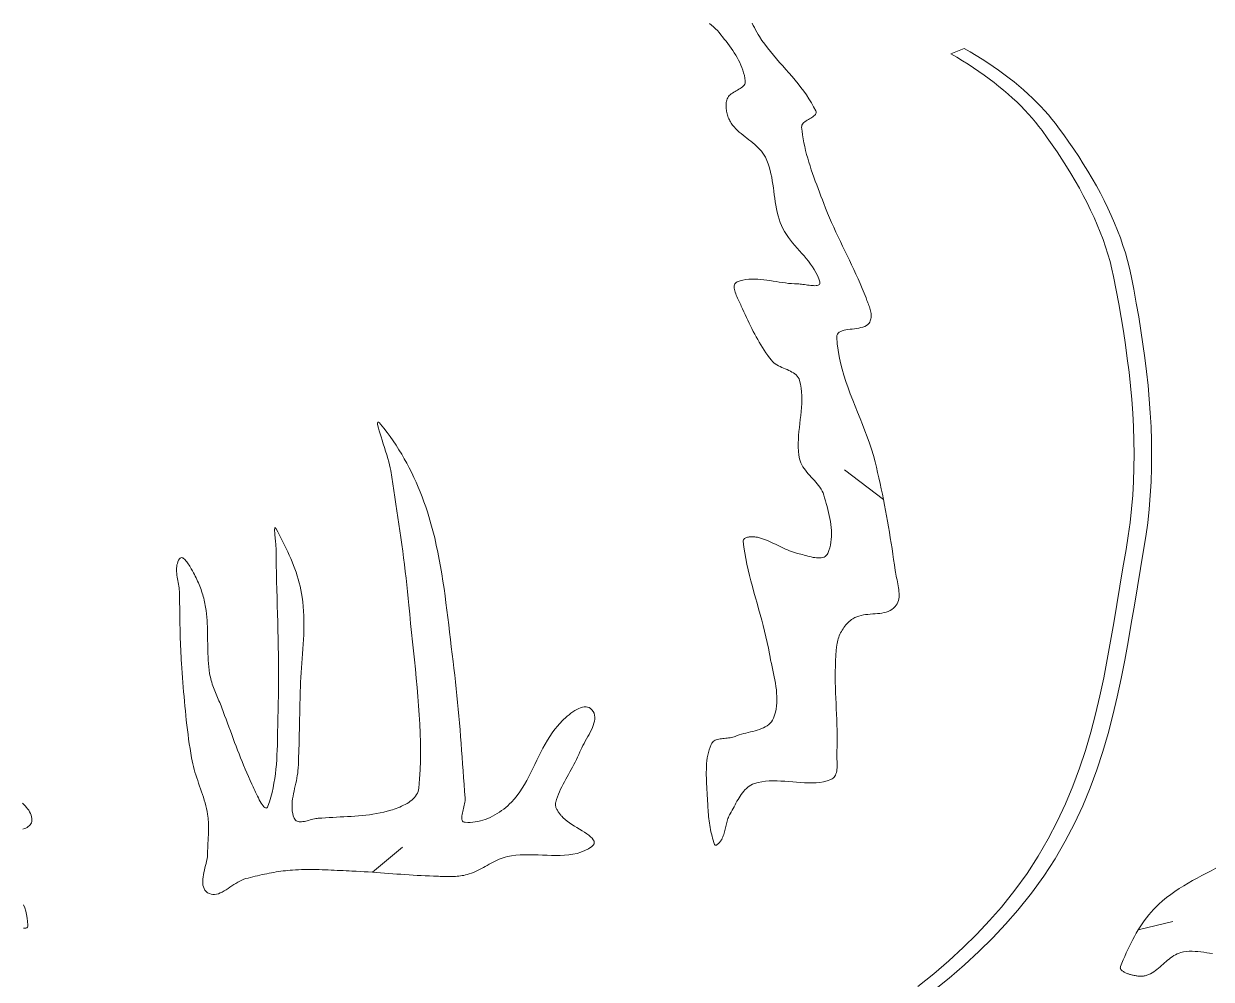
# Model space of a CAD drawing. Header units: inches. Extents: x -12 to 23, y -13.2 to 21.7.
# Drawn here: x 12.505 to 17.494, y -11.114 to -7.097 of the extents above; entities that cross this region are included whole.
import ezdxf

# ---------------------------------------------------------------- set-up
doc = ezdxf.new("R2010")
doc.units = ezdxf.units.IN
doc.header["$MEASUREMENT"] = 0
doc.layers.get('0').update_dxf_attribs({"lineweight": 0})

msp = doc.modelspace()

# ---------------------------------------------------------------- linework, layer by layer
at = {"color": 30, "linetype": 'Continuous', "lineweight": 0, "true_color": 0xff7e00}
for p, q in [((16.1172, -9.0974), (15.9535, -8.9717)), ((13.9696, -10.6639), (14.0968, -10.5581)), ((17.1873, -10.9065), (17.3332, -10.8713))]:
    msp.add_line(p, q, dxfattribs=at)
at = {"color": 7, "linetype": 'Continuous', "lineweight": 0, "flags": 128}
for points in [[(15.3856, -7.0965), (15.3946, -7.1033), (15.4034, -7.1104), (15.4116, -7.1179), (15.4195, -7.1257), (15.4267, -7.1341), (15.434, -7.1432), (15.4413, -7.1523), (15.4485, -7.1615), (15.4558, -7.1709), (15.4629, -7.1804), (15.47, -7.1899), (15.4769, -7.1996), (15.4836, -7.2094), (15.49, -7.2194), (15.4963, -7.2294), (15.5022, -7.2396), (15.5078, -7.2499), (15.513, -7.2603), (15.5179, -7.2708), (15.5223, -7.2815), (15.5262, -7.2923), (15.5297, -7.3033), (15.5326, -7.3144), (15.5349, -7.3256), (15.5366, -7.337), (15.5367, -7.3421), (15.5358, -7.3469), (15.534, -7.3512), (15.5314, -7.3553), (15.5281, -7.3591), (15.5242, -7.3627), (15.5198, -7.3661), (15.5149, -7.3694), (15.5098, -7.3725), (15.5044, -7.3756), (15.4989, -7.3787), (15.4934, -7.3818), (15.488, -7.385), (15.4828, -7.3884), (15.4778, -7.3918), (15.4732, -7.3955), (15.4691, -7.3994), (15.4655, -7.4036), (15.4626, -7.4082), (15.4605, -7.4131), (15.459, -7.418), (15.4579, -7.423), (15.4569, -7.4282), (15.4563, -7.4334), (15.4559, -7.4386), (15.4558, -7.4439), (15.456, -7.4492), (15.4564, -7.4546), (15.457, -7.4599), (15.4579, -7.4652), (15.4589, -7.4705), (15.4602, -7.4758), (15.4617, -7.481), (15.4634, -7.4861), (15.4653, -7.4911), (15.4674, -7.4961), (15.4697, -7.5009), (15.4721, -7.5056), (15.4747, -7.5101), (15.4774, -7.5145), (15.4833, -7.5228), (15.4897, -7.5307), (15.4965, -7.5382), (15.5038, -7.5454), (15.5113, -7.5523), (15.5192, -7.559), (15.5273, -7.5656), (15.5355, -7.5721), (15.5437, -7.5784), (15.552, -7.5848), (15.5602, -7.5912), (15.5684, -7.5977), (15.5763, -7.6043), (15.584, -7.6111), (15.5913, -7.6181), (15.5983, -7.6253), (15.6048, -7.633), (15.6109, -7.6409), (15.6163, -7.6493), (15.6211, -7.6582), (15.6272, -7.6716), (15.6325, -7.6853), (15.6371, -7.6992), (15.641, -7.7134), (15.6444, -7.7277), (15.6474, -7.7422), (15.65, -7.7568), (15.6523, -7.7716), (15.6544, -7.7864), (15.6564, -7.8012), (15.6584, -7.8161), (15.6604, -7.8309), (15.6626, -7.8457), (15.665, -7.8604), (15.6677, -7.8751), (15.6708, -7.8896), (15.6744, -7.9039), (15.6785, -7.918), (15.6833, -7.9319), (15.6888, -7.9456), (15.6949, -7.9585), (15.7018, -7.971), (15.7094, -7.9831), (15.7176, -7.995), (15.7263, -8.0065), (15.7354, -8.0179), (15.7448, -8.0291), (15.7544, -8.0402), (15.7641, -8.0513), (15.7738, -8.0623), (15.7834, -8.0733), (15.7928, -8.0845), (15.802, -8.0957), (15.8107, -8.1072), (15.8189, -8.1188), (15.8266, -8.1308), (15.8335, -8.1431), (15.8397, -8.1557), (15.845, -8.1688), (15.8494, -8.1823), (15.85, -8.1864), (15.8496, -8.1898), (15.8482, -8.1926), (15.8459, -8.1947), (15.8427, -8.1963), (15.8388, -8.1974), (15.8343, -8.198), (15.8292, -8.1982), (15.8236, -8.1981), (15.8176, -8.1978), (15.8114, -8.1972), (15.8049, -8.1964), (15.7984, -8.1955), (15.7917, -8.1946), (15.7852, -8.1937), (15.7788, -8.1928), (15.7726, -8.192), (15.7668, -8.1913), (15.7613, -8.1909), (15.7564, -8.1908), (15.7436, -8.1905), (15.7308, -8.1897), (15.718, -8.1885), (15.7051, -8.1869), (15.6921, -8.1851), (15.6792, -8.1831), (15.6662, -8.181), (15.6532, -8.1789), (15.6403, -8.1768), (15.6274, -8.1749), (15.6145, -8.1733), (15.6017, -8.1719), (15.589, -8.171), (15.5763, -8.1705), (15.5637, -8.1706), (15.5513, -8.1713), (15.5389, -8.1728), (15.5267, -8.175), (15.5147, -8.1782), (15.5028, -8.1823), (15.4985, -8.1845), (15.4951, -8.1873), (15.4927, -8.1907), (15.491, -8.1946), (15.49, -8.199), (15.4898, -8.2038), (15.4901, -8.2089), (15.491, -8.2144), (15.4924, -8.2201), (15.4941, -8.2259), (15.4962, -8.232), (15.4986, -8.2381), (15.5012, -8.2442), (15.504, -8.2503), (15.5068, -8.2564), (15.5096, -8.2623), (15.5124, -8.2681), (15.515, -8.2736), (15.5175, -8.2788), (15.5197, -8.2837), (15.5249, -8.2957), (15.5302, -8.3077), (15.5356, -8.3196), (15.5411, -8.3315), (15.5466, -8.3434), (15.5523, -8.3553), (15.558, -8.3671), (15.5639, -8.3788), (15.5699, -8.3905), (15.576, -8.4021), (15.5823, -8.4136), (15.5887, -8.425), (15.5953, -8.4363), (15.602, -8.4475), (15.6089, -8.4586), (15.616, -8.4696), (15.6233, -8.4804), (15.6308, -8.4911), (15.6385, -8.5016), (15.6465, -8.512), (15.6513, -8.5174), (15.6567, -8.5223), (15.6626, -8.5268), (15.669, -8.5309), (15.6757, -8.5347), (15.6827, -8.5382), (15.6899, -8.5416), (15.6972, -8.5448), (15.7046, -8.5479), (15.7119, -8.5511), (15.7191, -8.5543), (15.726, -8.5576), (15.7327, -8.5611), (15.739, -8.5649), (15.7449, -8.569), (15.7503, -8.5735), (15.755, -8.5784), (15.7591, -8.5838), (15.7624, -8.5898), (15.7648, -8.5965), (15.7688, -8.6124), (15.7716, -8.6285), (15.7733, -8.6447), (15.7742, -8.661), (15.7744, -8.6775), (15.7739, -8.694), (15.7728, -8.7106), (15.7714, -8.7272), (15.7696, -8.7439), (15.7677, -8.7606), (15.7657, -8.7774), (15.7637, -8.7941), (15.762, -8.8108), (15.7606, -8.8275), (15.7595, -8.8441), (15.759, -8.8607), (15.7592, -8.8772), (15.7601, -8.8937), (15.762, -8.91), (15.7648, -8.9262), (15.7671, -8.9349), (15.7703, -8.9433), (15.7741, -8.9515), (15.7785, -8.9593), (15.7835, -8.9669), (15.789, -8.9743), (15.7948, -8.9815), (15.8009, -8.9887), (15.8073, -8.9957), (15.8137, -9.0027), (15.8202, -9.0097), (15.8267, -9.0167), (15.833, -9.0238), (15.8391, -9.031), (15.8448, -9.0383), (15.8502, -9.0458), (15.8552, -9.0535), (15.8595, -9.0615), (15.8633, -9.0697), (15.8663, -9.0783), (15.8698, -9.0902), (15.8733, -9.1022), (15.8768, -9.1144), (15.8802, -9.1268), (15.8835, -9.1392), (15.8866, -9.1518), (15.8894, -9.1644), (15.892, -9.177), (15.8942, -9.1897), (15.8961, -9.2023), (15.8975, -9.2149), (15.8984, -9.2275), (15.8989, -9.24), (15.8987, -9.2524), (15.898, -9.2647), (15.8965, -9.2768), (15.8944, -9.2888), (15.8915, -9.3006), (15.8878, -9.3121), (15.8832, -9.3235), (15.8802, -9.3287), (15.8765, -9.3331), (15.8722, -9.3365), (15.8673, -9.3392), (15.8619, -9.3411), (15.8559, -9.3422), (15.8496, -9.3428), (15.8429, -9.3428), (15.836, -9.3424), (15.8287, -9.3415), (15.8213, -9.3402), (15.8138, -9.3386), (15.8062, -9.3369), (15.7987, -9.3349), (15.7911, -9.3329), (15.7837, -9.3308), (15.7765, -9.3287), (15.7695, -9.3268), (15.7628, -9.325), (15.7564, -9.3235), (15.7476, -9.3212), (15.7389, -9.3186), (15.7303, -9.3157), (15.7218, -9.3125), (15.7133, -9.309), (15.705, -9.3054), (15.6966, -9.3016), (15.6884, -9.2976), (15.6801, -9.2936), (15.6719, -9.2895), (15.6636, -9.2855), (15.6554, -9.2814), (15.6471, -9.2775), (15.6388, -9.2737), (15.6304, -9.2701), (15.622, -9.2666), (15.6135, -9.2634), (15.6048, -9.2606), (15.5961, -9.258), (15.5873, -9.2558), (15.5842, -9.2552), (15.5807, -9.2547), (15.5771, -9.2542), (15.5733, -9.2539), (15.5693, -9.2537), (15.5653, -9.2537), (15.5613, -9.2538), (15.5572, -9.254), (15.5533, -9.2544), (15.5494, -9.255), (15.5458, -9.2557), (15.5423, -9.2567), (15.5391, -9.2579), (15.5362, -9.2593), (15.5337, -9.2609), (15.5316, -9.2627), (15.5299, -9.2648), (15.5287, -9.2672), (15.5281, -9.2698), (15.5281, -9.2727), (15.531, -9.2968), (15.5345, -9.3208), (15.5387, -9.3447), (15.5434, -9.3685), (15.5485, -9.3922), (15.5541, -9.4159), (15.56, -9.4394), (15.5662, -9.463), (15.5726, -9.4865), (15.5791, -9.51), (15.5858, -9.5334), (15.5924, -9.5569), (15.599, -9.5804), (15.6054, -9.6039), (15.6117, -9.6274), (15.6178, -9.651), (15.6235, -9.6747), (15.6288, -9.6984), (15.6337, -9.7222), (15.638, -9.7461), (15.6405, -9.7595), (15.6431, -9.7731), (15.646, -9.7867), (15.6489, -9.8004), (15.6519, -9.8142), (15.6549, -9.828), (15.6578, -9.8419), (15.6605, -9.8558), (15.663, -9.8696), (15.6652, -9.8835), (15.667, -9.8973), (15.6683, -9.911), (15.6692, -9.9246), (15.6694, -9.9382), (15.669, -9.9517), (15.6679, -9.965), (15.666, -9.9782), (15.6633, -9.9912), (15.6596, -10.004), (15.6549, -10.0166), (15.6511, -10.0244), (15.6464, -10.0314), (15.6409, -10.0377), (15.6348, -10.0433), (15.628, -10.0484), (15.6206, -10.0528), (15.6127, -10.0568), (15.6043, -10.0604), (15.5956, -10.0637), (15.5866, -10.0666), (15.5774, -10.0693), (15.5679, -10.0718), (15.5584, -10.0742), (15.5488, -10.0765), (15.5393, -10.0788), (15.5298, -10.0812), (15.5205, -10.0838), (15.5115, -10.0865), (15.5027, -10.0894), (15.4943, -10.0927), (15.4892, -10.0946), (15.4839, -10.0961), (15.4783, -10.0973), (15.4725, -10.0983), (15.4666, -10.0992), (15.4606, -10.0999), (15.4545, -10.1005), (15.4485, -10.1011), (15.4424, -10.1017), (15.4365, -10.1025), (15.4308, -10.1033), (15.4252, -10.1044), (15.4198, -10.1057), (15.4148, -10.1073), (15.41, -10.1093), (15.4057, -10.1117), (15.4017, -10.1146), (15.3982, -10.118), (15.3953, -10.1219), (15.3929, -10.1265), (15.3885, -10.1376), (15.3848, -10.1489), (15.3817, -10.1603), (15.3791, -10.1719), (15.377, -10.1836), (15.3754, -10.1954), (15.3742, -10.2073), (15.3734, -10.2193), (15.3729, -10.2314), (15.3727, -10.2435), (15.3728, -10.2557), (15.3731, -10.2679), (15.3736, -10.2802), (15.3742, -10.2924), (15.3748, -10.3047), (15.3756, -10.3169), (15.3763, -10.3291), (15.377, -10.3412), (15.3776, -10.3533), (15.3781, -10.3653), (15.3785, -10.3745), (15.3789, -10.3837), (15.3794, -10.393), (15.38, -10.4022), (15.3807, -10.4115), (15.3814, -10.4207), (15.3823, -10.43), (15.3833, -10.4392), (15.3845, -10.4484), (15.3857, -10.4576), (15.3872, -10.4667), (15.3887, -10.4758), (15.3905, -10.4849), (15.3923, -10.494), (15.3944, -10.503), (15.3967, -10.5119), (15.3991, -10.5208), (15.4018, -10.5296), (15.4046, -10.5384), (15.4077, -10.547), (15.4084, -10.5485), (15.4094, -10.5495), (15.4105, -10.5501), (15.4118, -10.5502), (15.4133, -10.5501), (15.4149, -10.5495), (15.4166, -10.5487), (15.4183, -10.5476), (15.4201, -10.5463), (15.422, -10.5448), (15.4239, -10.5431), (15.4257, -10.5413), (15.4275, -10.5394), (15.4293, -10.5374), (15.4309, -10.5354), (15.4325, -10.5333), (15.4339, -10.5314), (15.4352, -10.5294), (15.4363, -10.5276), (15.4373, -10.5259), (15.4397, -10.5208), (15.4419, -10.5156), (15.4439, -10.5103), (15.4458, -10.5049), (15.4474, -10.4994), (15.449, -10.4939), (15.4504, -10.4884), (15.4518, -10.4828), (15.4532, -10.4772), (15.4545, -10.4716), (15.4558, -10.466), (15.4572, -10.4605), (15.4587, -10.4549), (15.4602, -10.4494), (15.4619, -10.444), (15.4638, -10.4386), (15.4658, -10.4334), (15.468, -10.4282), (15.4705, -10.4231), (15.4732, -10.4181), (15.4732, -10.4181), (15.4732, -10.4181), (15.4732, -10.4181), (15.4732, -10.4181), (15.4773, -10.411), (15.4813, -10.4037), (15.4853, -10.3962), (15.4893, -10.3887), (15.4934, -10.3811), (15.4975, -10.3734), (15.5017, -10.3658), (15.506, -10.3583), (15.5104, -10.351), (15.515, -10.3437), (15.5197, -10.3368), (15.5247, -10.33), (15.5299, -10.3236), (15.5353, -10.3176), (15.541, -10.3119), (15.547, -10.3067), (15.5534, -10.302), (15.5601, -10.2979), (15.5672, -10.2943), (15.5746, -10.2913), (15.59, -10.2868), (15.6056, -10.2835), (15.6214, -10.2813), (15.6374, -10.2801), (15.6536, -10.2796), (15.6699, -10.2798), (15.6863, -10.2806), (15.7028, -10.2817), (15.7193, -10.2831), (15.7359, -10.2846), (15.7524, -10.286), (15.7689, -10.2873), (15.7853, -10.2882), (15.8016, -10.2887), (15.8178, -10.2887), (15.8338, -10.2878), (15.8497, -10.2861), (15.8653, -10.2834), (15.8807, -10.2796), (15.8959, -10.2744), (15.9011, -10.2719), (15.9056, -10.2686), (15.9095, -10.2648), (15.9127, -10.2604), (15.9154, -10.2554), (15.9176, -10.25), (15.9192, -10.2442), (15.9205, -10.238), (15.9214, -10.2316), (15.9219, -10.2249), (15.9222, -10.218), (15.9223, -10.2109), (15.9222, -10.2038), (15.922, -10.1966), (15.9218, -10.1895), (15.9215, -10.1825), (15.9212, -10.1755), (15.9211, -10.1688), (15.9211, -10.1623), (15.9212, -10.1561), (15.922, -10.1337), (15.9223, -10.1113), (15.9224, -10.0889), (15.9221, -10.0664), (15.9215, -10.044), (15.9208, -10.0215), (15.9199, -9.9991), (15.9189, -9.9766), (15.9179, -9.9542), (15.917, -9.9317), (15.9161, -9.9093), (15.9154, -9.8869), (15.9148, -9.8644), (15.9145, -9.842), (15.9146, -9.8196), (15.915, -9.7973), (15.9158, -9.7749), (15.917, -9.7526), (15.9188, -9.7303), (15.9212, -9.7081), (15.9221, -9.7017), (15.9234, -9.6953), (15.9249, -9.6889), (15.9268, -9.6825), (15.9289, -9.6762), (15.9313, -9.67), (15.934, -9.6638), (15.9369, -9.6577), (15.9401, -9.6518), (15.9435, -9.646), (15.9471, -9.6403), (15.951, -9.6348), (15.9551, -9.6294), (15.9593, -9.6242), (15.9638, -9.6193), (15.9685, -9.6146), (15.9733, -9.6101), (15.9783, -9.6058), (15.9835, -9.6019), (15.9888, -9.5982), (15.9968, -9.5936), (16.0052, -9.5898), (16.014, -9.5868), (16.0232, -9.5844), (16.0326, -9.5825), (16.0422, -9.5811), (16.052, -9.58), (16.0619, -9.5791), (16.0718, -9.5783), (16.0817, -9.5775), (16.0915, -9.5767), (16.1012, -9.5756), (16.1107, -9.5742), (16.1199, -9.5725), (16.1288, -9.5702), (16.1373, -9.5673), (16.1453, -9.5637), (16.1529, -9.5592), (16.1599, -9.5539), (16.1663, -9.5475), (16.1709, -9.5416), (16.1747, -9.5353), (16.1776, -9.5287), (16.1798, -9.5218), (16.1814, -9.5147), (16.1824, -9.5073), (16.1828, -9.4997), (16.1828, -9.4919), (16.1823, -9.484), (16.1815, -9.4759), (16.1804, -9.4678), (16.179, -9.4596), (16.1774, -9.4513), (16.1757, -9.4431), (16.174, -9.4349), (16.1722, -9.4268), (16.1705, -9.4187), (16.1689, -9.4107), (16.1675, -9.4029), (16.1663, -9.3953), (16.1631, -9.3723), (16.1598, -9.3493), (16.1564, -9.3264), (16.153, -9.3034), (16.1494, -9.2804), (16.1458, -9.2575), (16.1421, -9.2346), (16.1382, -9.2117), (16.1342, -9.1888), (16.1302, -9.1659), (16.126, -9.1431), (16.1217, -9.1202), (16.1172, -9.0974), (16.1126, -9.0747), (16.1079, -9.0519), (16.103, -9.0293), (16.0979, -9.0066), (16.0927, -8.984), (16.0874, -8.9614), (16.0818, -8.9388), (16.0747, -8.9124), (16.0668, -8.886), (16.0581, -8.8598), (16.0489, -8.8338), (16.0391, -8.8078), (16.0291, -8.782), (16.0188, -8.7562), (16.0084, -8.7304), (15.9981, -8.7046), (15.9879, -8.6788), (15.9779, -8.6529), (15.9684, -8.627), (15.9594, -8.6011), (15.951, -8.575), (15.9434, -8.5487), (15.9367, -8.5223), (15.931, -8.4958), (15.9264, -8.469), (15.9231, -8.442), (15.9212, -8.4148), (15.9217, -8.408), (15.9237, -8.4022), (15.927, -8.3974), (15.9316, -8.3935), (15.9373, -8.3903), (15.9439, -8.3878), (15.9514, -8.3857), (15.9594, -8.3841), (15.968, -8.3827), (15.977, -8.3815), (15.9862, -8.3804), (15.9956, -8.3793), (16.0048, -8.378), (16.0139, -8.3765), (16.0226, -8.3746), (16.0309, -8.3722), (16.0386, -8.3692), (16.0455, -8.3655), (16.0515, -8.361), (16.0565, -8.3556), (16.0593, -8.3512), (16.0616, -8.3466), (16.0633, -8.3418), (16.0645, -8.3369), (16.0652, -8.3317), (16.0654, -8.3265), (16.0653, -8.3211), (16.0648, -8.3157), (16.0639, -8.3101), (16.0628, -8.3045), (16.0614, -8.2989), (16.0598, -8.2933), (16.058, -8.2876), (16.0561, -8.282), (16.054, -8.2764), (16.0519, -8.2709), (16.0498, -8.2655), (16.0478, -8.2602), (16.0457, -8.255), (16.0438, -8.2499), (16.0359, -8.2296), (16.0277, -8.2095), (16.0192, -8.1895), (16.0105, -8.1695), (16.0016, -8.1497), (15.9925, -8.1299), (15.9832, -8.1102), (15.9738, -8.0906), (15.9644, -8.0709), (15.9549, -8.0513), (15.9455, -8.0317), (15.9361, -8.012), (15.9267, -7.9924), (15.9174, -7.9727), (15.9083, -7.9529), (15.8994, -7.9331), (15.8907, -7.9131), (15.8823, -7.8931), (15.8741, -7.8729), (15.8663, -7.8526), (15.8603, -7.837), (15.8544, -7.8213), (15.8484, -7.8056), (15.8424, -7.7898), (15.8365, -7.774), (15.8307, -7.7582), (15.825, -7.7424), (15.8194, -7.7265), (15.8139, -7.7105), (15.8087, -7.6945), (15.8036, -7.6785), (15.7989, -7.6624), (15.7944, -7.6463), (15.7902, -7.6301), (15.7864, -7.6138), (15.7829, -7.5974), (15.7798, -7.581), (15.7772, -7.5646), (15.775, -7.548), (15.7733, -7.5314), (15.7735, -7.5271), (15.7747, -7.523), (15.7768, -7.5192), (15.7797, -7.5155), (15.7832, -7.5121), (15.7873, -7.5088), (15.7918, -7.5056), (15.7966, -7.5025), (15.8016, -7.4995), (15.8066, -7.4966), (15.8116, -7.4937), (15.8163, -7.4907), (15.8208, -7.4878), (15.8248, -7.4847), (15.8282, -7.4816), (15.8309, -7.4784), (15.8328, -7.475), (15.8338, -7.4715), (15.8337, -7.4677), (15.8325, -7.4638), (15.8238, -7.4463), (15.8143, -7.4292), (15.8042, -7.4126), (15.7934, -7.3963), (15.7822, -7.3804), (15.7704, -7.3647), (15.7583, -7.3493), (15.7458, -7.3341), (15.733, -7.319), (15.7201, -7.3041), (15.707, -7.2892), (15.6939, -7.2744), (15.6809, -7.2595), (15.6679, -7.2445), (15.655, -7.2295), (15.6424, -7.2143), (15.6301, -7.1989), (15.6182, -7.1832), (15.6067, -7.1673), (15.5958, -7.151), (15.5901, -7.1419), (15.5847, -7.1326), (15.5796, -7.1231), (15.5747, -7.1135), (15.57, -7.1038), (15.5656, -7.094)], [(12.5013, -10.4831), (12.5074, -10.4807), (12.5132, -10.4782), (12.5187, -10.4753), (12.5236, -10.4722), (12.528, -10.4688), (12.5317, -10.4651), (12.5348, -10.4609), (12.537, -10.4563), (12.5385, -10.4512), (12.5389, -10.4456), (12.5385, -10.4382), (12.5373, -10.431), (12.5354, -10.4239), (12.5328, -10.417), (12.5295, -10.4102), (12.5256, -10.4037), (12.5212, -10.3974), (12.5164, -10.3912), (12.511, -10.3853), (12.5053, -10.3796), (12.4992, -10.3741)], [(17.5, -11.0053), (17.4877, -11.0038), (17.4754, -11.0022), (17.463, -11.0005), (17.4507, -10.999), (17.4384, -10.9977), (17.4261, -10.9967), (17.4139, -10.9962), (17.4019, -10.9963), (17.39, -10.9971), (17.3782, -10.9988), (17.3667, -11.0014), (17.3589, -11.0039), (17.3514, -11.0069), (17.3442, -11.0105), (17.3372, -11.0145), (17.3303, -11.0189), (17.3237, -11.0237), (17.3171, -11.0287), (17.3107, -11.034), (17.3043, -11.0394), (17.298, -11.045), (17.2918, -11.0506), (17.2855, -11.0563), (17.2791, -11.0618), (17.2728, -11.0673), (17.2663, -11.0726), (17.2597, -11.0776), (17.2529, -11.0824), (17.246, -11.0868), (17.2388, -11.0908), (17.2314, -11.0944), (17.2279, -11.0958), (17.2243, -11.097), (17.2207, -11.0981), (17.2169, -11.099), (17.2132, -11.0997), (17.2094, -11.1002), (17.2055, -11.1006), (17.2016, -11.1008), (17.1977, -11.1009), (17.1938, -11.1008), (17.1899, -11.1006), (17.186, -11.1003), (17.1821, -11.0999), (17.1782, -11.0994), (17.1743, -11.0987), (17.1704, -11.098), (17.1666, -11.0972), (17.1628, -11.0963), (17.159, -11.0954), (17.1554, -11.0944), (17.1527, -11.0936), (17.1498, -11.0927), (17.1468, -11.0917), (17.1437, -11.0906), (17.1405, -11.0894), (17.1373, -11.088), (17.1341, -11.0866), (17.1311, -11.0852), (17.1281, -11.0836), (17.1252, -11.0819), (17.1225, -11.0801), (17.1201, -11.0783), (17.1179, -11.0763), (17.116, -11.0743), (17.1144, -11.0722), (17.1132, -11.07), (17.1125, -11.0678), (17.1122, -11.0654), (17.1124, -11.063), (17.1131, -11.0606), (17.1131, -11.0606), (17.1131, -11.0606), (17.1131, -11.0606), (17.1131, -11.0606), (17.1189, -11.0463), (17.1248, -11.032), (17.1309, -11.0177), (17.1372, -11.0034), (17.1436, -10.9892), (17.1503, -10.9751), (17.1572, -10.9611), (17.1644, -10.9472), (17.1717, -10.9335), (17.1794, -10.9199), (17.1873, -10.9065), (17.1956, -10.8933), (17.2041, -10.8804), (17.213, -10.8677), (17.2222, -10.8554), (17.2317, -10.8433), (17.2416, -10.8315), (17.2519, -10.8201), (17.2626, -10.8091), (17.2737, -10.7985), (17.29, -10.7841), (17.3069, -10.7704), (17.3242, -10.7573), (17.3419, -10.7448), (17.3601, -10.7328), (17.3785, -10.7213), (17.3973, -10.7101), (17.4162, -10.6992), (17.4354, -10.6886), (17.4547, -10.6782), (17.4741, -10.6679), (17.4936, -10.6576), (17.5131, -10.6474)], [(12.5039, -10.8997), (12.5092, -10.8997), (12.5137, -10.8989), (12.5174, -10.8971), (12.52, -10.8943), (12.5216, -10.8904), (12.522, -10.8852), (12.5211, -10.8707), (12.5193, -10.8564), (12.5166, -10.8422), (12.5131, -10.8282), (12.5089, -10.8143), (12.5041, -10.8006)]]:
    msp.add_lwpolyline(points, dxfattribs=at)
at = {"color": 7, "linetype": 'Continuous', "lineweight": 0}
msp.add_lwpolyline([(16.2619, -11.1448), (16.3285, -11.0907), (16.3919, -11.0358), (16.4522, -10.9802), (16.5091, -10.9241), (16.5627, -10.8673), (16.6128, -10.8102), (16.6691, -10.7398), (16.7203, -10.6686), (16.767, -10.5967), (16.8092, -10.524), (16.8474, -10.4507), (16.8818, -10.3767), (16.9128, -10.3022), (16.9406, -10.2271), (16.9655, -10.1516), (16.9878, -10.0757), (17.0079, -9.9994), (17.026, -9.9229), (17.0424, -9.8461), (17.0575, -9.7692), (17.0715, -9.6921), (17.0848, -9.615), (17.0976, -9.5379), (17.1103, -9.4609), (17.1231, -9.384), (17.1364, -9.3074), (17.1458, -9.2502), (17.1535, -9.1931), (17.1597, -9.1359), (17.1644, -9.0786), (17.1676, -9.0213), (17.1695, -8.9639), (17.17, -8.9065), (17.1693, -8.8491), (17.1674, -8.7916), (17.1643, -8.7341), (17.1601, -8.6766), (17.1549, -8.6191), (17.1488, -8.5616), (17.1417, -8.5041), (17.1338, -8.4466), (17.1251, -8.3891), (17.1157, -8.3317), (17.1056, -8.2742), (17.0949, -8.2169), (17.0837, -8.1596), (17.0768, -8.1283), (17.069, -8.0971), (17.0602, -8.066), (17.0504, -8.0349), (17.0396, -8.0038), (17.0279, -7.9728), (17.0154, -7.9418), (17.0019, -7.9109), (16.9877, -7.8801), (16.9726, -7.8493), (16.9567, -7.8186), (16.9401, -7.788), (16.9228, -7.7574), (16.9048, -7.7269), (16.8861, -7.6966), (16.8667, -7.6663), (16.8468, -7.6361), (16.8262, -7.606), (16.8051, -7.576), (16.7836, -7.5462), (16.7703, -7.5286), (16.7565, -7.5112), (16.7419, -7.494), (16.7267, -7.4768), (16.7108, -7.4598), (16.6943, -7.4428), (16.6771, -7.426), (16.6593, -7.4094), (16.6409, -7.3929), (16.6219, -7.3766), (16.6022, -7.3604), (16.582, -7.3444), (16.5612, -7.3286), (16.5398, -7.313), (16.5179, -7.2976), (16.4954, -7.2824), (16.4724, -7.2674), (16.4489, -7.2526), (16.4248, -7.2381), (16.3998, -7.2236), (16.4566, -7.2006), (16.4821, -7.2154), (16.507, -7.2304), (16.5314, -7.2457), (16.5552, -7.2612), (16.5784, -7.2769), (16.6011, -7.2929), (16.6232, -7.309), (16.6447, -7.3254), (16.6656, -7.3419), (16.6859, -7.3586), (16.7056, -7.3755), (16.7247, -7.3926), (16.7431, -7.4098), (16.7608, -7.4272), (16.778, -7.4447), (16.7944, -7.4623), (16.8101, -7.4801), (16.8252, -7.498), (16.8396, -7.516), (16.8532, -7.534), (16.8751, -7.5642), (16.8964, -7.5945), (16.9171, -7.6249), (16.9373, -7.6555), (16.9568, -7.6861), (16.9758, -7.7169), (16.994, -7.7477), (17.0116, -7.7786), (17.0284, -7.8097), (17.0445, -7.8408), (17.0598, -7.872), (17.0742, -7.9033), (17.0879, -7.9347), (17.1006, -7.9661), (17.1125, -7.9976), (17.1234, -8.0292), (17.1334, -8.0608), (17.1424, -8.0925), (17.1504, -8.1243), (17.1573, -8.1561), (17.1686, -8.2135), (17.1793, -8.2711), (17.1894, -8.3287), (17.1989, -8.3864), (17.2076, -8.4441), (17.2156, -8.5018), (17.2227, -8.5596), (17.2288, -8.6174), (17.2341, -8.6752), (17.2382, -8.733), (17.2413, -8.7909), (17.2433, -8.8487), (17.244, -8.9065), (17.2434, -8.9643), (17.2416, -9.0221), (17.2383, -9.0798), (17.2336, -9.1375), (17.2274, -9.1952), (17.2196, -9.2528), (17.2102, -9.3103), (17.1969, -9.3869), (17.184, -9.4638), (17.1713, -9.5408), (17.1585, -9.618), (17.1452, -9.6952), (17.1312, -9.7725), (17.116, -9.8497), (17.0995, -9.9268), (17.0813, -10.0038), (17.0611, -10.0805), (17.0386, -10.157), (17.0135, -10.2331), (16.9855, -10.3089), (16.9542, -10.3842), (16.9194, -10.459), (16.8807, -10.5333), (16.8379, -10.607), (16.7906, -10.6799), (16.7385, -10.7522), (16.6814, -10.8237), (16.6304, -10.8818), (16.576, -10.9395), (16.5181, -10.9965), (16.457, -11.0529), (16.3925, -11.1086), (16.325, -11.1636)], dxfattribs=at)
at = {"color": 7, "linetype": 'Continuous', "lineweight": 0, "flags": 128}
msp.add_lwpolyline([(14.368, -10.6738), (14.3768, -10.6712), (14.3856, -10.6682), (14.3942, -10.6648), (14.4027, -10.6611), (14.4111, -10.6572), (14.4194, -10.653), (14.4277, -10.6486), (14.4359, -10.6441), (14.4441, -10.6396), (14.4523, -10.635), (14.4605, -10.6304), (14.4687, -10.6259), (14.4769, -10.6214), (14.4852, -10.6172), (14.4936, -10.6132), (14.502, -10.6094), (14.5106, -10.6059), (14.5193, -10.6028), (14.5281, -10.6), (14.537, -10.5978), (14.5547, -10.5944), (14.5726, -10.5921), (14.5909, -10.5907), (14.6094, -10.5901), (14.6281, -10.5901), (14.6469, -10.5905), (14.6658, -10.5911), (14.6846, -10.592), (14.7035, -10.5928), (14.7222, -10.5934), (14.7408, -10.5937), (14.7592, -10.5935), (14.7773, -10.5926), (14.7951, -10.5909), (14.8125, -10.5883), (14.8295, -10.5846), (14.846, -10.5796), (14.862, -10.5732), (14.8773, -10.5652), (14.8921, -10.5555), (14.8979, -10.5501), (14.9012, -10.5445), (14.9021, -10.5389), (14.9009, -10.5331), (14.8978, -10.5272), (14.893, -10.5212), (14.8867, -10.515), (14.8791, -10.5088), (14.8704, -10.5025), (14.8609, -10.4961), (14.8507, -10.4896), (14.8401, -10.4831), (14.8292, -10.4764), (14.8184, -10.4698), (14.8078, -10.463), (14.7976, -10.4562), (14.788, -10.4494), (14.7793, -10.4425), (14.7716, -10.4356), (14.7653, -10.4287), (14.7632, -10.4262), (14.7611, -10.4236), (14.759, -10.4209), (14.7568, -10.4181), (14.7547, -10.4153), (14.7527, -10.4125), (14.7507, -10.4096), (14.7488, -10.4066), (14.747, -10.4037), (14.7453, -10.4006), (14.7438, -10.3976), (14.7424, -10.3945), (14.7412, -10.3914), (14.7402, -10.3883), (14.7395, -10.3851), (14.739, -10.382), (14.7388, -10.3789), (14.7388, -10.3758), (14.7392, -10.3726), (14.7399, -10.3695), (14.7433, -10.3583), (14.7471, -10.3473), (14.7513, -10.3364), (14.7558, -10.3256), (14.7607, -10.315), (14.7658, -10.3045), (14.7711, -10.294), (14.7765, -10.2836), (14.7822, -10.2733), (14.7879, -10.2629), (14.7936, -10.2526), (14.7994, -10.2424), (14.8052, -10.2321), (14.8109, -10.2217), (14.8164, -10.2113), (14.8219, -10.2009), (14.8271, -10.1904), (14.8321, -10.1798), (14.8369, -10.169), (14.8413, -10.1582), (14.845, -10.1495), (14.8493, -10.1406), (14.854, -10.1315), (14.859, -10.1222), (14.8643, -10.1129), (14.8697, -10.1035), (14.8751, -10.094), (14.8803, -10.0845), (14.8853, -10.075), (14.89, -10.0656), (14.8942, -10.0562), (14.8978, -10.047), (14.9008, -10.0378), (14.9029, -10.0289), (14.9041, -10.0202), (14.9042, -10.0117), (14.9032, -10.0035), (14.9009, -9.9955), (14.8972, -9.9879), (14.8921, -9.9807), (14.8866, -9.9754), (14.8807, -9.9717), (14.8742, -9.9694), (14.8673, -9.9684), (14.8601, -9.9686), (14.8525, -9.9699), (14.8447, -9.9723), (14.8367, -9.9755), (14.8286, -9.9796), (14.8204, -9.9844), (14.8122, -9.9897), (14.8041, -9.9956), (14.7961, -10.0019), (14.7882, -10.0084), (14.7807, -10.0152), (14.7734, -10.0221), (14.7664, -10.0289), (14.7599, -10.0356), (14.7539, -10.0421), (14.7484, -10.0483), (14.7364, -10.0628), (14.7253, -10.0778), (14.7148, -10.0933), (14.7049, -10.1093), (14.6955, -10.1256), (14.6865, -10.1423), (14.6778, -10.1591), (14.6694, -10.1762), (14.6611, -10.1933), (14.6528, -10.2104), (14.6445, -10.2276), (14.6361, -10.2446), (14.6275, -10.2615), (14.6186, -10.2781), (14.6093, -10.2945), (14.5995, -10.3105), (14.5892, -10.326), (14.5782, -10.3411), (14.5665, -10.3556), (14.5539, -10.3695), (14.5464, -10.3771), (14.5385, -10.3845), (14.5303, -10.3916), (14.5217, -10.3985), (14.5128, -10.4051), (14.5037, -10.4114), (14.4943, -10.4174), (14.4846, -10.4231), (14.4748, -10.4284), (14.4648, -10.4332), (14.4546, -10.4377), (14.4443, -10.4416), (14.4338, -10.4451), (14.4233, -10.4481), (14.4127, -10.4506), (14.4021, -10.4525), (14.3914, -10.4538), (14.3807, -10.4546), (14.3701, -10.4546), (14.3595, -10.4541), (14.355, -10.4532), (14.3514, -10.4514), (14.3487, -10.4489), (14.3468, -10.4456), (14.3457, -10.4417), (14.3451, -10.4372), (14.3452, -10.4322), (14.3457, -10.4268), (14.3466, -10.421), (14.3478, -10.4149), (14.3493, -10.4085), (14.3509, -10.402), (14.3526, -10.3955), (14.3543, -10.3888), (14.3558, -10.3823), (14.3572, -10.3758), (14.3584, -10.3696), (14.3592, -10.3636), (14.3596, -10.3579), (14.3595, -10.3526), (14.3574, -10.3238), (14.3553, -10.2951), (14.3532, -10.2663), (14.3511, -10.2375), (14.349, -10.2087), (14.3468, -10.1799), (14.3447, -10.1511), (14.3425, -10.1224), (14.3403, -10.0936), (14.338, -10.0648), (14.3356, -10.0361), (14.3331, -10.0073), (14.3305, -9.9786), (14.3278, -9.9498), (14.325, -9.9211), (14.3221, -9.8924), (14.319, -9.8638), (14.3158, -9.8351), (14.3124, -9.8064), (14.3088, -9.7778), (14.3049, -9.7472), (14.3012, -9.7165), (14.2975, -9.6858), (14.2939, -9.6551), (14.2903, -9.6243), (14.2867, -9.5936), (14.2829, -9.5628), (14.279, -9.5321), (14.275, -9.5014), (14.2707, -9.4708), (14.2662, -9.4402), (14.2614, -9.4097), (14.2563, -9.3792), (14.2508, -9.3489), (14.2448, -9.3186), (14.2384, -9.2884), (14.2315, -9.2584), (14.2241, -9.2285), (14.216, -9.1988), (14.2074, -9.1692), (14.2008, -9.1482), (14.1938, -9.1274), (14.1865, -9.1066), (14.1788, -9.0859), (14.1708, -9.0653), (14.1623, -9.0448), (14.1535, -9.0245), (14.1443, -9.0044), (14.1348, -8.9844), (14.1248, -8.9646), (14.1145, -8.945), (14.1038, -8.9256), (14.0928, -8.9065), (14.0813, -8.8876), (14.0695, -8.869), (14.0572, -8.8506), (14.0446, -8.8326), (14.0316, -8.8149), (14.0183, -8.7974), (14.0045, -8.7804), (13.999, -8.7744), (13.9951, -8.7716), (13.9927, -8.7718), (13.9917, -8.7746), (13.9918, -8.7799), (13.9931, -8.7874), (13.9952, -8.7968), (13.9982, -8.8078), (14.0018, -8.8203), (14.006, -8.8338), (14.0105, -8.8482), (14.0153, -8.8633), (14.0202, -8.8787), (14.0251, -8.8942), (14.0299, -8.9096), (14.0344, -8.9245), (14.0384, -8.9387), (14.0419, -8.952), (14.0448, -8.9641), (14.0467, -8.9748), (14.0511, -9.003), (14.0555, -9.0312), (14.0599, -9.0595), (14.0643, -9.0877), (14.0686, -9.116), (14.0729, -9.1442), (14.0772, -9.1725), (14.0813, -9.2008), (14.0854, -9.2291), (14.0895, -9.2574), (14.0934, -9.2857), (14.0972, -9.314), (14.1009, -9.3423), (14.1045, -9.3707), (14.108, -9.3991), (14.1113, -9.4274), (14.1144, -9.4558), (14.1174, -9.4842), (14.1202, -9.5127), (14.1228, -9.5411), (14.1264, -9.5795), (14.1301, -9.6179), (14.1341, -9.6563), (14.1381, -9.6948), (14.1422, -9.7333), (14.1462, -9.7717), (14.1502, -9.8102), (14.154, -9.8487), (14.1576, -9.8872), (14.1609, -9.9257), (14.1639, -9.9642), (14.1665, -10.0027), (14.1686, -10.0412), (14.1702, -10.0797), (14.1712, -10.1182), (14.1715, -10.1567), (14.1712, -10.1951), (14.17, -10.2336), (14.168, -10.272), (14.1651, -10.3104), (14.164, -10.3177), (14.162, -10.3247), (14.1592, -10.3314), (14.1557, -10.3378), (14.1515, -10.3439), (14.1467, -10.3497), (14.1413, -10.3553), (14.1354, -10.3605), (14.129, -10.3655), (14.1223, -10.3702), (14.1152, -10.3746), (14.1079, -10.3788), (14.1004, -10.3827), (14.0927, -10.3863), (14.0849, -10.3898), (14.0771, -10.3929), (14.0693, -10.3959), (14.0616, -10.3986), (14.0541, -10.4011), (14.0467, -10.4033), (14.032, -10.4075), (14.0172, -10.4112), (14.0023, -10.4144), (13.9873, -10.4173), (13.9723, -10.4198), (13.9571, -10.422), (13.9419, -10.4238), (13.9267, -10.4255), (13.9114, -10.4269), (13.8961, -10.4281), (13.8807, -10.4291), (13.8653, -10.43), (13.8499, -10.4309), (13.8345, -10.4316), (13.8191, -10.4324), (13.8038, -10.4332), (13.7884, -10.434), (13.773, -10.4349), (13.7577, -10.436), (13.7424, -10.4371), (13.7372, -10.4378), (13.7318, -10.4387), (13.726, -10.4399), (13.7202, -10.4412), (13.7141, -10.4427), (13.708, -10.4443), (13.7019, -10.4459), (13.6958, -10.4474), (13.6897, -10.4488), (13.6838, -10.45), (13.678, -10.4509), (13.6724, -10.4515), (13.6671, -10.4517), (13.6621, -10.4515), (13.6574, -10.4508), (13.6531, -10.4495), (13.6493, -10.4475), (13.646, -10.4449), (13.6432, -10.4414), (13.641, -10.4371), (13.6375, -10.4272), (13.635, -10.4172), (13.6333, -10.407), (13.6324, -10.3968), (13.6321, -10.3864), (13.6324, -10.3759), (13.6333, -10.3654), (13.6346, -10.3547), (13.6364, -10.3441), (13.6384, -10.3333), (13.6406, -10.3226), (13.6429, -10.3118), (13.6454, -10.301), (13.6478, -10.2902), (13.6502, -10.2794), (13.6523, -10.2686), (13.6543, -10.2578), (13.6559, -10.2471), (13.6571, -10.2364), (13.6579, -10.2258), (13.6586, -10.2098), (13.6593, -10.1937), (13.6599, -10.1777), (13.6605, -10.1616), (13.661, -10.1456), (13.6615, -10.1295), (13.6619, -10.1134), (13.6624, -10.0974), (13.6627, -10.0813), (13.6631, -10.0652), (13.6634, -10.0492), (13.6638, -10.0331), (13.6641, -10.0171), (13.6644, -10.001), (13.6647, -9.9849), (13.665, -9.9689), (13.6653, -9.9528), (13.6657, -9.9367), (13.666, -9.9207), (13.6664, -9.9046), (13.667, -9.8847), (13.6679, -9.8648), (13.669, -9.8449), (13.6703, -9.825), (13.6717, -9.8051), (13.6732, -9.7852), (13.6748, -9.7652), (13.6763, -9.7453), (13.6777, -9.7254), (13.679, -9.7054), (13.6802, -9.6855), (13.6811, -9.6656), (13.6818, -9.6457), (13.6821, -9.6259), (13.6821, -9.606), (13.6817, -9.5862), (13.6808, -9.5665), (13.6794, -9.5467), (13.6774, -9.527), (13.6748, -9.5073), (13.6723, -9.4921), (13.6694, -9.477), (13.6661, -9.462), (13.6623, -9.4471), (13.6582, -9.4323), (13.6537, -9.4175), (13.6489, -9.4029), (13.6437, -9.3883), (13.6383, -9.3738), (13.6326, -9.3594), (13.6266, -9.3451), (13.6204, -9.3308), (13.614, -9.3167), (13.6074, -9.3026), (13.6006, -9.2886), (13.5937, -9.2747), (13.5866, -9.2609), (13.5795, -9.2471), (13.5722, -9.2335), (13.5649, -9.2199), (13.5631, -9.217), (13.5617, -9.2155), (13.5605, -9.2154), (13.5597, -9.2165), (13.5592, -9.2187), (13.5589, -9.2219), (13.5589, -9.226), (13.559, -9.2308), (13.5593, -9.2363), (13.5598, -9.2423), (13.5603, -9.2487), (13.5609, -9.2554), (13.5616, -9.2622), (13.5623, -9.2691), (13.5629, -9.2759), (13.5635, -9.2825), (13.5641, -9.2887), (13.5645, -9.2946), (13.5648, -9.2998), (13.5649, -9.3044), (13.5654, -9.3387), (13.566, -9.3729), (13.5667, -9.4072), (13.5675, -9.4414), (13.5683, -9.4756), (13.5692, -9.5099), (13.5701, -9.5441), (13.571, -9.5783), (13.5719, -9.6126), (13.5728, -9.6468), (13.5735, -9.6811), (13.5742, -9.7153), (13.5748, -9.7495), (13.5752, -9.7838), (13.5754, -9.818), (13.5755, -9.8522), (13.5753, -9.8865), (13.5749, -9.9207), (13.5743, -9.9549), (13.5734, -9.9891), (13.5728, -10.0091), (13.5724, -10.0292), (13.5721, -10.0494), (13.5717, -10.0695), (13.5714, -10.0898), (13.571, -10.11), (13.5704, -10.1302), (13.5697, -10.1504), (13.5688, -10.1706), (13.5676, -10.1907), (13.5662, -10.2108), (13.5643, -10.2308), (13.5621, -10.2507), (13.5594, -10.2705), (13.5562, -10.2902), (13.5525, -10.3098), (13.5481, -10.3292), (13.5432, -10.3485), (13.5375, -10.3675), (13.5311, -10.3864), (13.529, -10.3909), (13.5265, -10.3935), (13.5237, -10.3945), (13.5206, -10.3939), (13.5173, -10.392), (13.5138, -10.3888), (13.5102, -10.3845), (13.5064, -10.3793), (13.5025, -10.3732), (13.4985, -10.3665), (13.4945, -10.3592), (13.4906, -10.3515), (13.4867, -10.3436), (13.4828, -10.3356), (13.4791, -10.3277), (13.4755, -10.3199), (13.4721, -10.3124), (13.469, -10.3055), (13.4661, -10.2991), (13.4635, -10.2934), (13.4562, -10.2778), (13.4492, -10.262), (13.4422, -10.2462), (13.4355, -10.2303), (13.4288, -10.2144), (13.4223, -10.1984), (13.4159, -10.1824), (13.4096, -10.1663), (13.4033, -10.1502), (13.3971, -10.1341), (13.391, -10.1179), (13.385, -10.1017), (13.379, -10.0855), (13.3729, -10.0693), (13.3669, -10.0531), (13.361, -10.0369), (13.3549, -10.0207), (13.3489, -10.0045), (13.3428, -9.9884), (13.3367, -9.9722), (13.3339, -9.9651), (13.3311, -9.958), (13.3282, -9.9509), (13.3252, -9.9439), (13.3223, -9.9368), (13.3193, -9.9297), (13.3163, -9.9227), (13.3133, -9.9156), (13.3104, -9.9085), (13.3075, -9.9014), (13.3048, -9.8943), (13.3021, -9.8871), (13.2995, -9.8799), (13.297, -9.8727), (13.2947, -9.8655), (13.2926, -9.8582), (13.2906, -9.8508), (13.2889, -9.8435), (13.2873, -9.836), (13.286, -9.8285), (13.284, -9.8147), (13.2823, -9.8008), (13.281, -9.787), (13.28, -9.773), (13.2792, -9.7591), (13.2786, -9.7451), (13.2782, -9.7311), (13.2779, -9.7171), (13.2777, -9.7031), (13.2775, -9.6891), (13.2774, -9.675), (13.2771, -9.661), (13.2768, -9.647), (13.2764, -9.633), (13.2759, -9.619), (13.2751, -9.6051), (13.274, -9.5912), (13.2727, -9.5773), (13.2711, -9.5634), (13.2691, -9.5496), (13.2678, -9.5421), (13.2664, -9.5346), (13.2648, -9.5271), (13.263, -9.5197), (13.2612, -9.5122), (13.2591, -9.5049), (13.257, -9.4975), (13.2547, -9.4902), (13.2523, -9.4829), (13.2498, -9.4757), (13.2471, -9.4685), (13.2443, -9.4613), (13.2415, -9.4542), (13.2385, -9.4471), (13.2354, -9.4401), (13.2321, -9.4332), (13.2288, -9.4263), (13.2254, -9.4194), (13.2219, -9.4126), (13.2184, -9.4059), (13.2162, -9.402), (13.2139, -9.3976), (13.2114, -9.393), (13.2086, -9.3881), (13.2058, -9.3831), (13.2027, -9.378), (13.1996, -9.3729), (13.1964, -9.3679), (13.1931, -9.3631), (13.1898, -9.3585), (13.1864, -9.3543), (13.1831, -9.3506), (13.1798, -9.3474), (13.1765, -9.3448), (13.1733, -9.3429), (13.1702, -9.3417), (13.1672, -9.3415), (13.1644, -9.3421), (13.1617, -9.3439), (13.1592, -9.3467), (13.1555, -9.3527), (13.1525, -9.359), (13.1502, -9.3654), (13.1485, -9.3721), (13.1475, -9.379), (13.1469, -9.386), (13.1468, -9.3932), (13.147, -9.4004), (13.1477, -9.4078), (13.1485, -9.4153), (13.1496, -9.4229), (13.1509, -9.4304), (13.1522, -9.438), (13.1536, -9.4457), (13.1549, -9.4533), (13.1562, -9.4608), (13.1573, -9.4684), (13.1582, -9.4758), (13.1589, -9.4832), (13.1592, -9.4904), (13.1594, -9.5052), (13.1597, -9.52), (13.1599, -9.5348), (13.1601, -9.5496), (13.1603, -9.5644), (13.1605, -9.5792), (13.1607, -9.594), (13.1609, -9.6088), (13.1611, -9.6236), (13.1614, -9.6384), (13.1617, -9.6532), (13.1621, -9.668), (13.1625, -9.6828), (13.163, -9.6976), (13.1635, -9.7124), (13.1642, -9.7272), (13.1649, -9.742), (13.1657, -9.7567), (13.1666, -9.7715), (13.1676, -9.7863), (13.1691, -9.8062), (13.1706, -9.8261), (13.1721, -9.8461), (13.1736, -9.866), (13.1751, -9.8859), (13.1767, -9.9059), (13.1784, -9.9258), (13.1802, -9.9457), (13.182, -9.9656), (13.1839, -9.9855), (13.1859, -10.0054), (13.188, -10.0253), (13.1902, -10.0451), (13.1926, -10.065), (13.1951, -10.0848), (13.1977, -10.1046), (13.2005, -10.1244), (13.2035, -10.1441), (13.2066, -10.1639), (13.2099, -10.1836), (13.2122, -10.1956), (13.2148, -10.2076), (13.2178, -10.2196), (13.221, -10.2315), (13.2244, -10.2433), (13.2281, -10.255), (13.2319, -10.2668), (13.2358, -10.2785), (13.2398, -10.2902), (13.2438, -10.3019), (13.2478, -10.3136), (13.2518, -10.3253), (13.2557, -10.337), (13.2595, -10.3487), (13.2631, -10.3605), (13.2665, -10.3723), (13.2697, -10.3842), (13.2727, -10.3961), (13.2753, -10.4082), (13.2775, -10.4202), (13.2787, -10.4282), (13.2797, -10.4361), (13.2804, -10.4441), (13.281, -10.4521), (13.2813, -10.4601), (13.2815, -10.4681), (13.2815, -10.4761), (13.2814, -10.4842), (13.2812, -10.4922), (13.2809, -10.5003), (13.2805, -10.5083), (13.2801, -10.5164), (13.2797, -10.5245), (13.2792, -10.5325), (13.2788, -10.5406), (13.2784, -10.5487), (13.278, -10.5567), (13.2778, -10.5648), (13.2776, -10.5728), (13.2775, -10.5808), (13.2772, -10.5895), (13.2763, -10.5984), (13.2749, -10.6076), (13.2731, -10.617), (13.271, -10.6266), (13.2687, -10.6362), (13.2664, -10.6459), (13.2641, -10.6555), (13.262, -10.6651), (13.2601, -10.6746), (13.2585, -10.6839), (13.2574, -10.6929), (13.2569, -10.7016), (13.257, -10.71), (13.2579, -10.718), (13.2597, -10.7255), (13.2624, -10.7325), (13.2662, -10.739), (13.2712, -10.7448), (13.2775, -10.7499), (13.2847, -10.7539), (13.292, -10.7565), (13.2994, -10.7576), (13.307, -10.7575), (13.3147, -10.7563), (13.3226, -10.7541), (13.3305, -10.751), (13.3385, -10.7472), (13.3466, -10.7428), (13.3548, -10.7379), (13.3631, -10.7327), (13.3713, -10.7272), (13.3797, -10.7216), (13.388, -10.7161), (13.3964, -10.7107), (13.4048, -10.7056), (13.4132, -10.701), (13.4215, -10.6968), (13.4298, -10.6934), (13.4381, -10.6907), (13.4478, -10.6882), (13.4575, -10.6857), (13.4672, -10.6833), (13.4769, -10.6809), (13.4866, -10.6786), (13.4964, -10.6763), (13.5062, -10.6741), (13.516, -10.6721), (13.5258, -10.67), (13.5356, -10.6681), (13.5455, -10.6663), (13.5553, -10.6646), (13.5652, -10.6629), (13.5751, -10.6614), (13.585, -10.66), (13.5949, -10.6587), (13.6048, -10.6575), (13.6148, -10.6565), (13.6247, -10.6556), (13.6347, -10.6548), (13.6471, -10.654), (13.6596, -10.6534), (13.672, -10.6529), (13.6845, -10.6526), (13.6969, -10.6525), (13.7094, -10.6525), (13.7219, -10.6525), (13.7343, -10.6527), (13.7468, -10.653), (13.7593, -10.6534), (13.7718, -10.6538), (13.7843, -10.6543), (13.7967, -10.6549), (13.8092, -10.6554), (13.8217, -10.656), (13.8342, -10.6567), (13.8466, -10.6573), (13.8591, -10.6579), (13.8716, -10.6585), (13.884, -10.659), (13.9012, -10.6598), (13.9183, -10.6607), (13.9354, -10.6617), (13.9525, -10.6628), (13.9696, -10.6639), (13.9868, -10.6651), (14.0039, -10.6663), (14.021, -10.6676), (14.0381, -10.6689), (14.0552, -10.6701), (14.0723, -10.6714), (14.0894, -10.6726), (14.1065, -10.6738), (14.1236, -10.675), (14.1407, -10.6761), (14.1579, -10.6771), (14.175, -10.678), (14.1921, -10.6789), (14.2092, -10.6796), (14.2264, -10.6802), (14.2335, -10.6804), (14.2406, -10.6807), (14.2477, -10.681), (14.2549, -10.6812), (14.262, -10.6815), (14.2692, -10.6817), (14.2763, -10.6819), (14.2835, -10.6821), (14.2906, -10.6821), (14.2978, -10.6821), (14.3049, -10.682), (14.312, -10.6817), (14.3191, -10.6813), (14.3262, -10.6808), (14.3332, -10.6801), (14.3402, -10.6793), (14.3472, -10.6782), (14.3542, -10.677), (14.3611, -10.6755), (14.368, -10.6738), (14.368, -10.6738), (14.368, -10.6738), (14.368, -10.6738)], close=True, dxfattribs=at)

doc.saveas('drawing.dxf')
